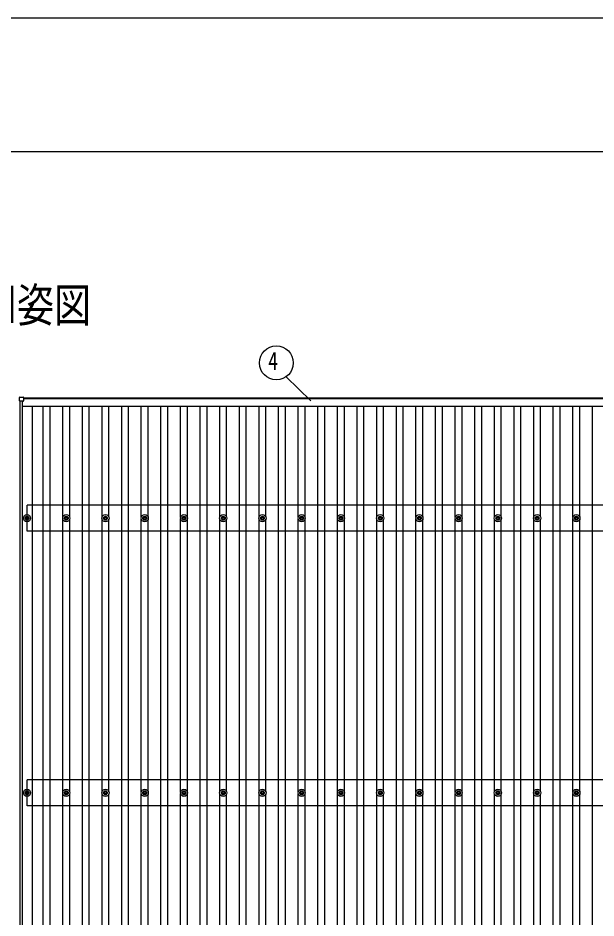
# Model space of a CAD drawing. Units: millimetres, scale not verified. Extents: x -14718 to 14718, y -10395 to 10395.
# Drawn here: x -11762 to -8817, y 5807 to 10395 of the extents above; entities that cross this region are included whole.
import ezdxf
from ezdxf.enums import TextEntityAlignment as Align

# ---------------------------------------------------------------- set-up
doc = ezdxf.new("R2010")
doc.units = ezdxf.units.MM
doc.header["$LTSCALE"] = 40
for name, color, linetype in [('0-2_USER1', 3, 'Continuous'), ('0-5_YKK_13', 4, 'Continuous'), ('0-6_YKK_A1', 4, 'Continuous'), ('0-7_YKK_D', 6, 'Continuous'), ('0-8_YKK_ZWAK', 7, 'Continuous')]:
    doc.layers.add(name, color=color, linetype=linetype)
doc.styles.add('ＭＳ ゴシック', font='')
doc.styles.get('ＭＳ ゴシック').set_extended_font_data('MS Gothic')

msp = doc.modelspace()

# ---------------------------------------------------------------- linework, layer by layer
at = {"layer": '0-5_YKK_13'}
for p, q in [((-11754.83, 8442.8), (-11754.83, 8460.8)), ((-11753.83, 8461.8), (-11735.83, 8461.8)), ((-11735.83, 8441.8), (-11753.83, 8441.8)), ((-11734.83, 8460.8), (-11734.83, 8442.8)), ((-11726.53, 7847.07), (-11722.11, 7847.07)), ((-11718.28, 7855.32), (-11718.28, 7850.9)), ((-11714.78, 7855.32), (-11714.78, 7850.9)), ((-11710.95, 7847.07), (-11706.53, 7847.07)), ((-11526.53, 7847.07), (-11522.11, 7847.07)), ((-11518.28, 7855.32), (-11518.28, 7850.9)), ((-11514.78, 7855.32), (-11514.78, 7850.9)), ((-11510.95, 7847.07), (-11506.53, 7847.07)), ((-11326.53, 7847.07), (-11322.11, 7847.07)), ((-11318.28, 7855.32), (-11318.28, 7850.9)), ((-11314.78, 7855.32), (-11314.78, 7850.9)), ((-11310.95, 7847.07), (-11306.53, 7847.07)), ((-11126.53, 7847.07), (-11122.11, 7847.07)), ((-11118.28, 7855.32), (-11118.28, 7850.9)), ((-11114.78, 7855.32), (-11114.78, 7850.9)), ((-11110.95, 7847.07), (-11106.53, 7847.07)), ((-10926.53, 7847.07), (-10922.11, 7847.07)), ((-10918.28, 7855.32), (-10918.28, 7850.9)), ((-10914.78, 7855.32), (-10914.78, 7850.9)), ((-10910.95, 7847.07), (-10906.53, 7847.07)), ((-10726.53, 7847.07), (-10722.11, 7847.07)), ((-10718.28, 7855.32), (-10718.28, 7850.9)), ((-10714.78, 7855.32), (-10714.78, 7850.9)), ((-10710.95, 7847.07), (-10706.53, 7847.07)), ((-10526.53, 7847.07), (-10522.11, 7847.07)), ((-10518.28, 7855.32), (-10518.28, 7850.9)), ((-10514.78, 7855.32), (-10514.78, 7850.9)), ((-10510.95, 7847.07), (-10506.53, 7847.07)), ((-10326.53, 7847.07), (-10322.11, 7847.07)), ((-10318.28, 7855.32), (-10318.28, 7850.9)), ((-10314.78, 7855.32), (-10314.78, 7850.9)), ((-10310.95, 7847.07), (-10306.53, 7847.07)), ((-10126.53, 7847.07), (-10122.11, 7847.07)), ((-10118.28, 7855.32), (-10118.28, 7850.9)), ((-10114.78, 7855.32), (-10114.78, 7850.9)), ((-10110.95, 7847.07), (-10106.53, 7847.07)), ((-9926.53, 7847.07), (-9922.11, 7847.07)), ((-9918.28, 7855.32), (-9918.28, 7850.9)), ((-9914.78, 7855.32), (-9914.78, 7850.9)), ((-9910.95, 7847.07), (-9906.53, 7847.07)), ((-9726.53, 7847.07), (-9722.11, 7847.07)), ((-9718.28, 7855.32), (-9718.28, 7850.9)), ((-9714.78, 7855.32), (-9714.78, 7850.9)), ((-9710.95, 7847.07), (-9706.53, 7847.07)), ((-9526.53, 7847.07), (-9522.11, 7847.07)), ((-9518.28, 7855.32), (-9518.28, 7850.9)), ((-9514.78, 7855.32), (-9514.78, 7850.9)), ((-9510.95, 7847.07), (-9506.53, 7847.07)), ((-9326.53, 7847.07), (-9322.11, 7847.07)), ((-9318.28, 7855.32), (-9318.28, 7850.9)), ((-9314.78, 7855.32), (-9314.78, 7850.9)), ((-9310.95, 7847.07), (-9306.53, 7847.07)), ((-9126.53, 7847.07), (-9122.11, 7847.07)), ((-9118.28, 7855.32), (-9118.28, 7850.9)), ((-9114.78, 7855.32), (-9114.78, 7850.9)), ((-9110.95, 7847.07), (-9106.53, 7847.07)), ((-8926.53, 7847.07), (-8922.11, 7847.07)), ((-8918.28, 7855.32), (-8918.28, 7850.9)), ((-8914.78, 7855.32), (-8914.78, 7850.9)), ((-8910.95, 7847.07), (-8906.53, 7847.07)), ((-11726.53, 7843.57), (-11722.11, 7843.57)), ((-11718.28, 7839.74), (-11718.28, 7835.32)), ((-11714.78, 7839.74), (-11714.78, 7835.32)), ((-11710.95, 7843.57), (-11706.53, 7843.57)), ((-11526.53, 7843.57), (-11522.11, 7843.57)), ((-11518.28, 7839.74), (-11518.28, 7835.32)), ((-11514.78, 7839.74), (-11514.78, 7835.32)), ((-11510.95, 7843.57), (-11506.53, 7843.57)), ((-11326.53, 7843.57), (-11322.11, 7843.57)), ((-11318.28, 7839.74), (-11318.28, 7835.32)), ((-11314.78, 7839.74), (-11314.78, 7835.32)), ((-11310.95, 7843.57), (-11306.53, 7843.57)), ((-11126.53, 7843.57), (-11122.11, 7843.57)), ((-11118.28, 7839.74), (-11118.28, 7835.32)), ((-11114.78, 7839.74), (-11114.78, 7835.32)), ((-11110.95, 7843.57), (-11106.53, 7843.57)), ((-10926.53, 7843.57), (-10922.11, 7843.57)), ((-10918.28, 7839.74), (-10918.28, 7835.32)), ((-10914.78, 7839.74), (-10914.78, 7835.32)), ((-10910.95, 7843.57), (-10906.53, 7843.57)), ((-10726.53, 7843.57), (-10722.11, 7843.57)), ((-10718.28, 7839.74), (-10718.28, 7835.32)), ((-10714.78, 7839.74), (-10714.78, 7835.32)), ((-10710.95, 7843.57), (-10706.53, 7843.57)), ((-10526.53, 7843.57), (-10522.11, 7843.57)), ((-10518.28, 7839.74), (-10518.28, 7835.32)), ((-10514.78, 7839.74), (-10514.78, 7835.32)), ((-10510.95, 7843.57), (-10506.53, 7843.57)), ((-10326.53, 7843.57), (-10322.11, 7843.57)), ((-10318.28, 7839.74), (-10318.28, 7835.32)), ((-10314.78, 7839.74), (-10314.78, 7835.32)), ((-10310.95, 7843.57), (-10306.53, 7843.57)), ((-10126.53, 7843.57), (-10122.11, 7843.57)), ((-10118.28, 7839.74), (-10118.28, 7835.32)), ((-10114.78, 7839.74), (-10114.78, 7835.32)), ((-10110.95, 7843.57), (-10106.53, 7843.57)), ((-9926.53, 7843.57), (-9922.11, 7843.57)), ((-9918.28, 7839.74), (-9918.28, 7835.32)), ((-9914.78, 7839.74), (-9914.78, 7835.32)), ((-9910.95, 7843.57), (-9906.53, 7843.57)), ((-9726.53, 7843.57), (-9722.11, 7843.57)), ((-9718.28, 7839.74), (-9718.28, 7835.32)), ((-9714.78, 7839.74), (-9714.78, 7835.32)), ((-9710.95, 7843.57), (-9706.53, 7843.57)), ((-9526.53, 7843.57), (-9522.11, 7843.57)), ((-9518.28, 7839.74), (-9518.28, 7835.32)), ((-9514.78, 7839.74), (-9514.78, 7835.32)), ((-9510.95, 7843.57), (-9506.53, 7843.57)), ((-9326.53, 7843.57), (-9322.11, 7843.57)), ((-9318.28, 7839.74), (-9318.28, 7835.32)), ((-9314.78, 7839.74), (-9314.78, 7835.32)), ((-9310.95, 7843.57), (-9306.53, 7843.57)), ((-9126.53, 7843.57), (-9122.11, 7843.57)), ((-9118.28, 7839.74), (-9118.28, 7835.32)), ((-9114.78, 7839.74), (-9114.78, 7835.32)), ((-9110.95, 7843.57), (-9106.53, 7843.57)), ((-8926.53, 7843.57), (-8922.11, 7843.57)), ((-8918.28, 7839.74), (-8918.28, 7835.32)), ((-8914.78, 7839.74), (-8914.78, 7835.32)), ((-8910.95, 7843.57), (-8906.53, 7843.57)), ((-11726.53, 6447.07), (-11722.11, 6447.07)), ((-11726.53, 6443.57), (-11722.11, 6443.57)), ((-11718.28, 6455.32), (-11718.28, 6450.9)), ((-11718.28, 6439.74), (-11718.28, 6435.32)), ((-11714.78, 6455.32), (-11714.78, 6450.9)), ((-11714.78, 6439.74), (-11714.78, 6435.32)), ((-11710.95, 6447.07), (-11706.53, 6447.07)), ((-11710.95, 6443.57), (-11706.53, 6443.57)), ((-11526.53, 6447.07), (-11522.11, 6447.07)), ((-11526.53, 6443.57), (-11522.11, 6443.57)), ((-11518.28, 6455.32), (-11518.28, 6450.9)), ((-11518.28, 6439.74), (-11518.28, 6435.32)), ((-11514.78, 6455.32), (-11514.78, 6450.9)), ((-11514.78, 6439.74), (-11514.78, 6435.32)), ((-11510.95, 6447.07), (-11506.53, 6447.07)), ((-11510.95, 6443.57), (-11506.53, 6443.57)), ((-11326.53, 6447.07), (-11322.11, 6447.07)), ((-11326.53, 6443.57), (-11322.11, 6443.57)), ((-11318.28, 6455.32), (-11318.28, 6450.9)), ((-11318.28, 6439.74), (-11318.28, 6435.32)), ((-11314.78, 6455.32), (-11314.78, 6450.9)), ((-11314.78, 6439.74), (-11314.78, 6435.32)), ((-11310.95, 6447.07), (-11306.53, 6447.07)), ((-11310.95, 6443.57), (-11306.53, 6443.57)), ((-11126.53, 6447.07), (-11122.11, 6447.07)), ((-11126.53, 6443.57), (-11122.11, 6443.57)), ((-11118.28, 6455.32), (-11118.28, 6450.9)), ((-11118.28, 6439.74), (-11118.28, 6435.32)), ((-11114.78, 6455.32), (-11114.78, 6450.9)), ((-11114.78, 6439.74), (-11114.78, 6435.32)), ((-11110.95, 6447.07), (-11106.53, 6447.07)), ((-11110.95, 6443.57), (-11106.53, 6443.57)), ((-10926.53, 6447.07), (-10922.11, 6447.07)), ((-10926.53, 6443.57), (-10922.11, 6443.57)), ((-10918.28, 6455.32), (-10918.28, 6450.9)), ((-10918.28, 6439.74), (-10918.28, 6435.32)), ((-10914.78, 6455.32), (-10914.78, 6450.9)), ((-10914.78, 6439.74), (-10914.78, 6435.32)), ((-10910.95, 6447.07), (-10906.53, 6447.07)), ((-10910.95, 6443.57), (-10906.53, 6443.57)), ((-10726.53, 6447.07), (-10722.11, 6447.07)), ((-10726.53, 6443.57), (-10722.11, 6443.57)), ((-10718.28, 6455.32), (-10718.28, 6450.9)), ((-10718.28, 6439.74), (-10718.28, 6435.32)), ((-10714.78, 6455.32), (-10714.78, 6450.9)), ((-10714.78, 6439.74), (-10714.78, 6435.32)), ((-10710.95, 6447.07), (-10706.53, 6447.07)), ((-10710.95, 6443.57), (-10706.53, 6443.57)), ((-10526.53, 6447.07), (-10522.11, 6447.07)), ((-10526.53, 6443.57), (-10522.11, 6443.57)), ((-10518.28, 6455.32), (-10518.28, 6450.9)), ((-10518.28, 6439.74), (-10518.28, 6435.32)), ((-10514.78, 6455.32), (-10514.78, 6450.9)), ((-10514.78, 6439.74), (-10514.78, 6435.32)), ((-10510.95, 6447.07), (-10506.53, 6447.07)), ((-10510.95, 6443.57), (-10506.53, 6443.57)), ((-10326.53, 6447.07), (-10322.11, 6447.07)), ((-10326.53, 6443.57), (-10322.11, 6443.57)), ((-10318.28, 6455.32), (-10318.28, 6450.9)), ((-10318.28, 6439.74), (-10318.28, 6435.32)), ((-10314.78, 6455.32), (-10314.78, 6450.9)), ((-10314.78, 6439.74), (-10314.78, 6435.32)), ((-10310.95, 6447.07), (-10306.53, 6447.07)), ((-10310.95, 6443.57), (-10306.53, 6443.57)), ((-10126.53, 6447.07), (-10122.11, 6447.07)), ((-10126.53, 6443.57), (-10122.11, 6443.57)), ((-10118.28, 6455.32), (-10118.28, 6450.9)), ((-10118.28, 6439.74), (-10118.28, 6435.32)), ((-10114.78, 6455.32), (-10114.78, 6450.9)), ((-10114.78, 6439.74), (-10114.78, 6435.32)), ((-10110.95, 6447.07), (-10106.53, 6447.07)), ((-10110.95, 6443.57), (-10106.53, 6443.57)), ((-9926.53, 6447.07), (-9922.11, 6447.07)), ((-9926.53, 6443.57), (-9922.11, 6443.57)), ((-9918.28, 6455.32), (-9918.28, 6450.9)), ((-9918.28, 6439.74), (-9918.28, 6435.32)), ((-9914.78, 6455.32), (-9914.78, 6450.9)), ((-9914.78, 6439.74), (-9914.78, 6435.32)), ((-9910.95, 6447.07), (-9906.53, 6447.07)), ((-9910.95, 6443.57), (-9906.53, 6443.57)), ((-9726.53, 6447.07), (-9722.11, 6447.07)), ((-9726.53, 6443.57), (-9722.11, 6443.57)), ((-9718.28, 6455.32), (-9718.28, 6450.9)), ((-9718.28, 6439.74), (-9718.28, 6435.32)), ((-9714.78, 6455.32), (-9714.78, 6450.9)), ((-9714.78, 6439.74), (-9714.78, 6435.32)), ((-9710.95, 6447.07), (-9706.53, 6447.07)), ((-9710.95, 6443.57), (-9706.53, 6443.57)), ((-9526.53, 6447.07), (-9522.11, 6447.07)), ((-9526.53, 6443.57), (-9522.11, 6443.57)), ((-9518.28, 6455.32), (-9518.28, 6450.9)), ((-9518.28, 6439.74), (-9518.28, 6435.32)), ((-9514.78, 6455.32), (-9514.78, 6450.9)), ((-9514.78, 6439.74), (-9514.78, 6435.32)), ((-9510.95, 6447.07), (-9506.53, 6447.07)), ((-9510.95, 6443.57), (-9506.53, 6443.57)), ((-9326.53, 6447.07), (-9322.11, 6447.07)), ((-9326.53, 6443.57), (-9322.11, 6443.57)), ((-9318.28, 6455.32), (-9318.28, 6450.9)), ((-9318.28, 6439.74), (-9318.28, 6435.32)), ((-9314.78, 6455.32), (-9314.78, 6450.9)), ((-9314.78, 6439.74), (-9314.78, 6435.32)), ((-9310.95, 6447.07), (-9306.53, 6447.07)), ((-9310.95, 6443.57), (-9306.53, 6443.57)), ((-9126.53, 6447.07), (-9122.11, 6447.07)), ((-9126.53, 6443.57), (-9122.11, 6443.57)), ((-9118.28, 6455.32), (-9118.28, 6450.9)), ((-9118.28, 6439.74), (-9118.28, 6435.32)), ((-9114.78, 6455.32), (-9114.78, 6450.9)), ((-9114.78, 6439.74), (-9114.78, 6435.32)), ((-9110.95, 6447.07), (-9106.53, 6447.07)), ((-9110.95, 6443.57), (-9106.53, 6443.57)), ((-8926.53, 6447.07), (-8922.11, 6447.07)), ((-8926.53, 6443.57), (-8922.11, 6443.57)), ((-8918.28, 6455.32), (-8918.28, 6450.9)), ((-8918.28, 6439.74), (-8918.28, 6435.32)), ((-8914.78, 6455.32), (-8914.78, 6450.9)), ((-8914.78, 6439.74), (-8914.78, 6435.32)), ((-8910.95, 6447.07), (-8906.53, 6447.07)), ((-8910.95, 6443.57), (-8906.53, 6443.57))]:
    msp.add_line(p, q, dxfattribs=at)
for centre, radius in [((-11716.53, 7845.32), 18.25), ((-11716.53, 7845.32), 10.15), ((-11716.53, 7845.32), 5.85), ((-11716.53, 7845.32), 5.25), ((-11516.53, 7845.32), 18.25), ((-11516.53, 7845.32), 10.15), ((-11516.53, 7845.32), 5.85), ((-11516.53, 7845.32), 5.25), ((-11316.53, 7845.32), 18.25), ((-11316.53, 7845.32), 10.15), ((-11316.53, 7845.32), 5.85), ((-11316.53, 7845.32), 5.25), ((-11116.53, 7845.32), 18.25), ((-11116.53, 7845.32), 10.15), ((-11116.53, 7845.32), 5.85), ((-11116.53, 7845.32), 5.25), ((-10916.53, 7845.32), 18.25), ((-10916.53, 7845.32), 10.15), ((-10916.53, 7845.32), 5.85), ((-10916.53, 7845.32), 5.25), ((-10716.53, 7845.32), 18.25), ((-10716.53, 7845.32), 10.15), ((-10716.53, 7845.32), 5.85), ((-10716.53, 7845.32), 5.25), ((-10516.53, 7845.32), 18.25), ((-10516.53, 7845.32), 10.15), ((-10516.53, 7845.32), 5.85), ((-10516.53, 7845.32), 5.25), ((-10316.53, 7845.32), 18.25), ((-10316.53, 7845.32), 10.15), ((-10316.53, 7845.32), 5.85), ((-10316.53, 7845.32), 5.25), ((-10116.53, 7845.32), 18.25), ((-10116.53, 7845.32), 10.15), ((-10116.53, 7845.32), 5.85), ((-10116.53, 7845.32), 5.25), ((-9916.53, 7845.32), 18.25), ((-9916.53, 7845.32), 10.15), ((-9916.53, 7845.32), 5.85), ((-9916.53, 7845.32), 5.25), ((-9716.53, 7845.32), 18.25), ((-9716.53, 7845.32), 10.15), ((-9716.53, 7845.32), 5.85), ((-9716.53, 7845.32), 5.25), ((-9516.53, 7845.32), 18.25), ((-9516.53, 7845.32), 10.15), ((-9516.53, 7845.32), 5.85), ((-9516.53, 7845.32), 5.25), ((-9316.53, 7845.32), 18.25), ((-9316.53, 7845.32), 10.15), ((-9316.53, 7845.32), 5.85), ((-9316.53, 7845.32), 5.25), ((-9116.53, 7845.32), 18.25), ((-9116.53, 7845.32), 10.15), ((-9116.53, 7845.32), 5.85), ((-9116.53, 7845.32), 5.25), ((-8916.53, 7845.32), 18.25), ((-8916.53, 7845.32), 10.15), ((-8916.53, 7845.32), 5.85), ((-8916.53, 7845.32), 5.25), ((-11716.53, 6445.32), 18.25), ((-11716.53, 6445.32), 10.15), ((-11716.53, 6445.32), 5.85), ((-11716.53, 6445.32), 5.25), ((-11516.53, 6445.32), 18.25), ((-11516.53, 6445.32), 10.15), ((-11516.53, 6445.32), 5.85), ((-11516.53, 6445.32), 5.25), ((-11316.53, 6445.32), 18.25), ((-11316.53, 6445.32), 10.15), ((-11316.53, 6445.32), 5.85), ((-11316.53, 6445.32), 5.25), ((-11116.53, 6445.32), 18.25), ((-11116.53, 6445.32), 10.15), ((-11116.53, 6445.32), 5.85), ((-11116.53, 6445.32), 5.25), ((-10916.53, 6445.32), 18.25), ((-10916.53, 6445.32), 10.15), ((-10916.53, 6445.32), 5.85), ((-10916.53, 6445.32), 5.25), ((-10716.53, 6445.32), 18.25), ((-10716.53, 6445.32), 10.15), ((-10716.53, 6445.32), 5.85), ((-10716.53, 6445.32), 5.25), ((-10516.53, 6445.32), 18.25), ((-10516.53, 6445.32), 10.15), ((-10516.53, 6445.32), 5.85), ((-10516.53, 6445.32), 5.25), ((-10316.53, 6445.32), 18.25), ((-10316.53, 6445.32), 10.15), ((-10316.53, 6445.32), 5.85), ((-10316.53, 6445.32), 5.25), ((-10116.53, 6445.32), 18.25), ((-10116.53, 6445.32), 10.15), ((-10116.53, 6445.32), 5.85), ((-10116.53, 6445.32), 5.25), ((-9916.53, 6445.32), 18.25), ((-9916.53, 6445.32), 10.15), ((-9916.53, 6445.32), 5.85), ((-9916.53, 6445.32), 5.25), ((-9716.53, 6445.32), 18.25), ((-9716.53, 6445.32), 10.15), ((-9716.53, 6445.32), 5.85), ((-9716.53, 6445.32), 5.25), ((-9516.53, 6445.32), 18.25), ((-9516.53, 6445.32), 10.15), ((-9516.53, 6445.32), 5.85), ((-9516.53, 6445.32), 5.25), ((-9316.53, 6445.32), 18.25), ((-9316.53, 6445.32), 10.15), ((-9316.53, 6445.32), 5.85), ((-9316.53, 6445.32), 5.25), ((-9116.53, 6445.32), 18.25), ((-9116.53, 6445.32), 10.15), ((-9116.53, 6445.32), 5.85), ((-9116.53, 6445.32), 5.25), ((-8916.53, 6445.32), 18.25), ((-8916.53, 6445.32), 10.15), ((-8916.53, 6445.32), 5.85), ((-8916.53, 6445.32), 5.25)]:
    msp.add_circle(centre, radius, dxfattribs=at)
for centre, start, end in [((-11753.83, 8460.8), 90, 180), ((-11753.83, 8442.8), 180, 270), ((-11735.83, 8460.8), 0, 90), ((-11735.83, 8442.8), 270, 0)]:
    msp.add_arc(centre, 1, start, end, dxfattribs=at)
at = {"layer": '0-6_YKK_A1'}
for p, q in [((-11751.53, 3043.42), (-11751.53, 8441.84)), ((-11739.53, 3043.42), (-11739.53, 8441.84)), ((-11734.83, 8458.5), (-6298.23, 8458.5)), ((-6298.23, 8453.71), (-11734.83, 8453.71)), ((-11739.53, 8415.71), (-6293.53, 8415.71)), ((-11690.03, 8415.71), (-11690.03, 3074.7)), ((-11634.03, 3074.7), (-11634.03, 8415.71)), ((-11599.03, 3074.7), (-11599.03, 8415.71)), ((-11534.03, 7850.5), (-11534.03, 8415.71)), ((-11499.03, 7850.5), (-11499.03, 8415.71)), ((-11434.03, 3074.7), (-11434.03, 8415.71)), ((-11399.03, 3074.7), (-11399.03, 8415.71)), ((-11334.03, 7850.5), (-11334.03, 8415.71)), ((-11299.03, 7850.5), (-11299.03, 8415.71)), ((-11234.03, 3074.7), (-11234.03, 8415.71)), ((-11199.03, 3074.7), (-11199.03, 8415.71)), ((-11134.03, 7850.5), (-11134.03, 8415.71)), ((-11099.03, 7850.5), (-11099.03, 8415.71)), ((-11034.03, 3074.7), (-11034.03, 8415.71)), ((-10999.03, 3074.7), (-10999.03, 8415.71)), ((-10934.03, 7850.5), (-10934.03, 8415.71)), ((-10899.03, 7850.5), (-10899.03, 8415.71)), ((-10834.03, 3074.7), (-10834.03, 8415.71)), ((-10799.03, 3074.7), (-10799.03, 8415.71)), ((-10734.03, 7850.5), (-10734.03, 8415.71)), ((-10699.03, 7850.5), (-10699.03, 8415.71)), ((-10634.03, 3074.7), (-10634.03, 8415.71)), ((-10599.03, 3074.7), (-10599.03, 8415.71)), ((-10534.03, 7850.5), (-10534.03, 8415.71)), ((-10499.03, 7850.5), (-10499.03, 8415.71)), ((-10434.03, 3074.7), (-10434.03, 8415.71)), ((-10399.03, 3074.7), (-10399.03, 8415.71)), ((-10334.03, 7850.5), (-10334.03, 8415.71)), ((-10299.03, 7850.5), (-10299.03, 8415.71)), ((-10234.03, 3074.7), (-10234.03, 8415.71)), ((-10199.03, 3074.7), (-10199.03, 8415.71)), ((-10134.03, 7850.5), (-10134.03, 8415.71)), ((-10099.03, 7850.5), (-10099.03, 8415.71)), ((-10034.03, 3074.7), (-10034.03, 8415.71)), ((-9999.03, 3074.7), (-9999.03, 8415.71)), ((-9934.03, 7850.5), (-9934.03, 8415.71)), ((-9899.03, 7850.5), (-9899.03, 8415.71)), ((-9834.03, 3074.7), (-9834.03, 8415.71)), ((-9799.03, 3074.7), (-9799.03, 8415.71)), ((-9734.03, 7850.5), (-9734.03, 8415.71)), ((-9699.03, 7850.5), (-9699.03, 8415.71)), ((-9634.03, 3074.7), (-9634.03, 8415.71)), ((-9599.03, 3074.7), (-9599.03, 8415.71)), ((-9534.03, 7850.5), (-9534.03, 8415.71)), ((-9499.03, 7850.5), (-9499.03, 8415.71)), ((-9434.03, 3074.7), (-9434.03, 8415.71)), ((-9399.03, 3074.7), (-9399.03, 8415.71)), ((-9334.03, 7850.5), (-9334.03, 8415.71)), ((-9299.03, 7850.5), (-9299.03, 8415.71)), ((-9234.03, 3074.7), (-9234.03, 8415.71)), ((-9199.03, 3074.7), (-9199.03, 8415.71)), ((-9134.03, 7850.5), (-9134.03, 8415.71)), ((-9099.03, 7850.5), (-9099.03, 8415.71)), ((-9034.03, 3074.7), (-9034.03, 8415.71)), ((-8999.03, 3074.7), (-8999.03, 8415.71)), ((-8934.03, 7850.5), (-8934.03, 8415.71)), ((-8899.03, 7850.5), (-8899.03, 8415.71)), ((-8834.03, 3074.7), (-8834.03, 8415.71)), ((-6316.53, 7912.32), (-11716.53, 7912.32)), ((-11716.53, 7778.32), (-11716.53, 7912.32)), ((-11534.03, 6450.5), (-11534.03, 7840.14)), ((-11499.03, 6450.5), (-11499.03, 7840.14)), ((-11334.03, 6450.5), (-11334.03, 7840.14)), ((-11299.03, 6450.5), (-11299.03, 7840.14)), ((-11134.03, 6450.5), (-11134.03, 7840.14)), ((-11099.03, 6450.5), (-11099.03, 7840.14)), ((-10934.03, 6450.5), (-10934.03, 7840.14)), ((-10899.03, 6450.5), (-10899.03, 7840.14)), ((-10734.03, 6450.5), (-10734.03, 7840.14)), ((-10699.03, 6450.5), (-10699.03, 7840.14)), ((-10534.03, 6450.5), (-10534.03, 7840.14)), ((-10499.03, 6450.5), (-10499.03, 7840.14)), ((-10334.03, 6450.5), (-10334.03, 7840.14)), ((-10299.03, 6450.5), (-10299.03, 7840.14)), ((-10134.03, 6450.5), (-10134.03, 7840.14)), ((-10099.03, 6450.5), (-10099.03, 7840.14)), ((-9934.03, 6450.5), (-9934.03, 7840.14)), ((-9899.03, 6450.5), (-9899.03, 7840.14)), ((-9734.03, 6450.5), (-9734.03, 7840.14)), ((-9699.03, 6450.5), (-9699.03, 7840.14)), ((-9534.03, 6450.5), (-9534.03, 7840.14)), ((-9499.03, 6450.5), (-9499.03, 7840.14)), ((-9334.03, 6450.5), (-9334.03, 7840.14)), ((-9299.03, 6450.5), (-9299.03, 7840.14)), ((-9134.03, 6450.5), (-9134.03, 7840.14)), ((-9099.03, 6450.5), (-9099.03, 7840.14)), ((-8934.03, 6450.5), (-8934.03, 7840.14)), ((-8899.03, 6450.5), (-8899.03, 7840.14)), ((-6316.53, 7778.32), (-11716.53, 7778.32)), ((-6316.53, 6512.32), (-11716.53, 6512.32)), ((-11716.53, 6378.32), (-11716.53, 6512.32)), ((-11534.03, 3650.5), (-11534.03, 6440.14)), ((-11499.03, 3650.5), (-11499.03, 6440.14)), ((-11334.03, 3650.5), (-11334.03, 6440.14)), ((-11299.03, 3650.5), (-11299.03, 6440.14)), ((-11134.03, 3650.5), (-11134.03, 6440.14)), ((-11099.03, 3650.5), (-11099.03, 6440.14)), ((-10934.03, 3650.5), (-10934.03, 6440.14)), ((-10899.03, 3650.5), (-10899.03, 6440.14)), ((-10734.03, 3650.5), (-10734.03, 6440.14)), ((-10699.03, 3650.5), (-10699.03, 6440.14)), ((-10534.03, 3650.5), (-10534.03, 6440.14)), ((-10499.03, 3650.5), (-10499.03, 6440.14)), ((-10334.03, 3650.5), (-10334.03, 6440.14)), ((-10299.03, 3650.5), (-10299.03, 6440.14)), ((-10134.03, 3650.5), (-10134.03, 6440.14)), ((-10099.03, 3650.5), (-10099.03, 6440.14)), ((-9934.03, 3650.5), (-9934.03, 6440.14)), ((-9899.03, 3650.5), (-9899.03, 6440.14)), ((-9734.03, 3650.5), (-9734.03, 6440.14)), ((-9699.03, 3650.5), (-9699.03, 6440.14)), ((-9534.03, 3650.5), (-9534.03, 6440.14)), ((-9499.03, 3650.5), (-9499.03, 6440.14)), ((-9334.03, 3650.5), (-9334.03, 6440.14)), ((-9299.03, 3650.5), (-9299.03, 6440.14)), ((-9134.03, 3650.5), (-9134.03, 6440.14)), ((-9099.03, 3650.5), (-9099.03, 6440.14)), ((-8934.03, 3650.5), (-8934.03, 6440.14)), ((-8899.03, 3650.5), (-8899.03, 6440.14)), ((-6316.53, 6378.32), (-11716.53, 6378.32))]:
    msp.add_line(p, q, dxfattribs=at)
at = {"layer": '0-7_YKK_D'}
msp.add_line((-10269.42, 8443.21), (-10395.87, 8566.19), dxfattribs=at)
msp.add_circle((-10445.68, 8636.78), 86.4, dxfattribs=at)
at = {"layer": '0-8_YKK_ZWAK'}
msp.add_line((13632.57, 9712.5), (-13667.43, 9712.5), dxfattribs=at)
msp.add_lwpolyline([(-14717.5, -10395), (14717.5, -10395), (14717.5, 10395), (-14717.5, 10395)], close=True, dxfattribs=at)

# ---------------------------------------------------------------- texts
at = {"layer": '0-2_USER1', "style": 'ＭＳ ゴシック', "width": 0.8}
msp.add_text('■姿図', height=173.2, dxfattribs=at).set_placement((-11956.6, 8793.72), align=Align.BOTTOM_LEFT)
at = {"layer": '0-7_YKK_D', "style": 'ＭＳ ゴシック', "width": 0.8}
msp.add_text('4', height=92.38, dxfattribs=at).set_placement((-10487.31, 8573.78), align=Align.BOTTOM_LEFT)

doc.saveas('drawing.dxf')
